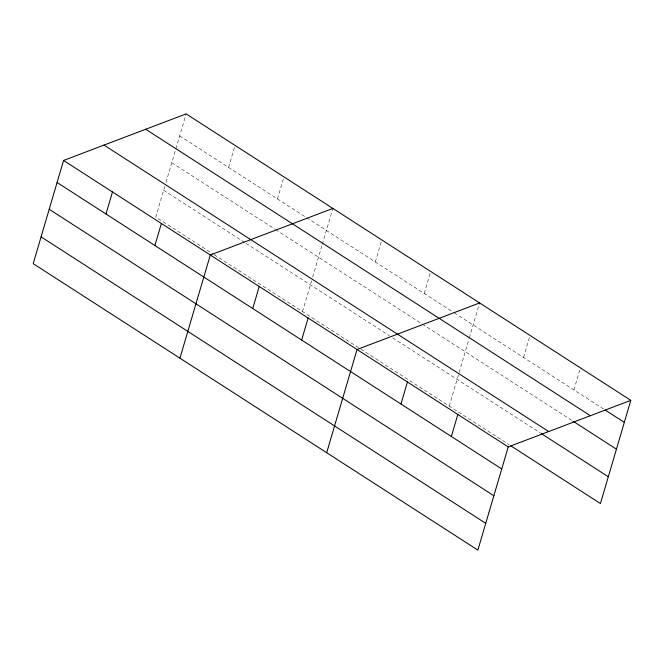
<?xml version="1.0" encoding="UTF-8"?>
<svg xmlns="http://www.w3.org/2000/svg" width="664" height="664" viewBox="0 0 664 664"><rect width="100%" height="100%" fill="white"/><g stroke="black" fill="none" stroke-linecap="round" stroke-linejoin="round"><path stroke-width="0.5" stroke-dasharray="3.32 2.49" d="M164.813 186.352L155.766 217.078L213.26 254.113M165.975 182.409L175.57 149.807M175.86 148.819L186.136 113.893M228.565 167.436L235.048 145.399M277.477 198.943L283.968 176.915M302.51 311.607L311.549 280.889M312.711 276.946L322.015 245.331M322.306 244.344L332.88 208.421M375.301 261.965L381.792 239.928M424.221 293.48L430.704 271.443M449.246 406.144L458.865 373.45M459.156 372.462L469.041 338.872M469.332 337.885L479.615 302.95M523.522 357.456L530.013 335.42M573.92 389.917L580.402 367.881M179.653 135.921L305.797 217.186M306.652 217.742L453.396 312.271M454.251 312.827L603.46 408.949M171.768 162.705L274.747 229.038M275.601 229.595L421.482 323.575M422.346 324.123L572.119 420.619M163.651 190.294L245.174 242.816M246.029 243.364L389.336 335.685M392.764 337.901L540.538 433.094M214.123 254.669L360.004 348.65M360.859 349.198L509.197 444.764"/><path stroke-width="1" d="M63.57 160.464L33.2 263.649L477.864 550.107L508.234 446.922L630.8 400.351L186.136 113.893L63.57 160.464L508.234 446.922M105.999 214.007L112.482 191.971M154.911 245.514L161.393 223.486M179.936 358.178L210.305 254.993L332.88 208.421M252.735 308.536L259.217 286.508M301.647 340.051L308.137 318.014M326.68 452.715L357.049 349.521L479.615 302.95M400.956 404.027L407.439 381.991M451.354 436.489L457.836 414.461M630.8 400.351L600.43 503.536L510.931 445.884M605.203 410.07L624.318 422.387M145.69 129.256L590.354 415.722M572.99 421.175L616.433 449.163M104.016 145.092L548.68 431.55M541.409 433.658L608.315 476.76M57.087 182.492L501.743 468.958M49.202 209.276L493.867 495.734M41.085 236.865L485.741 523.332"/></g></svg>
